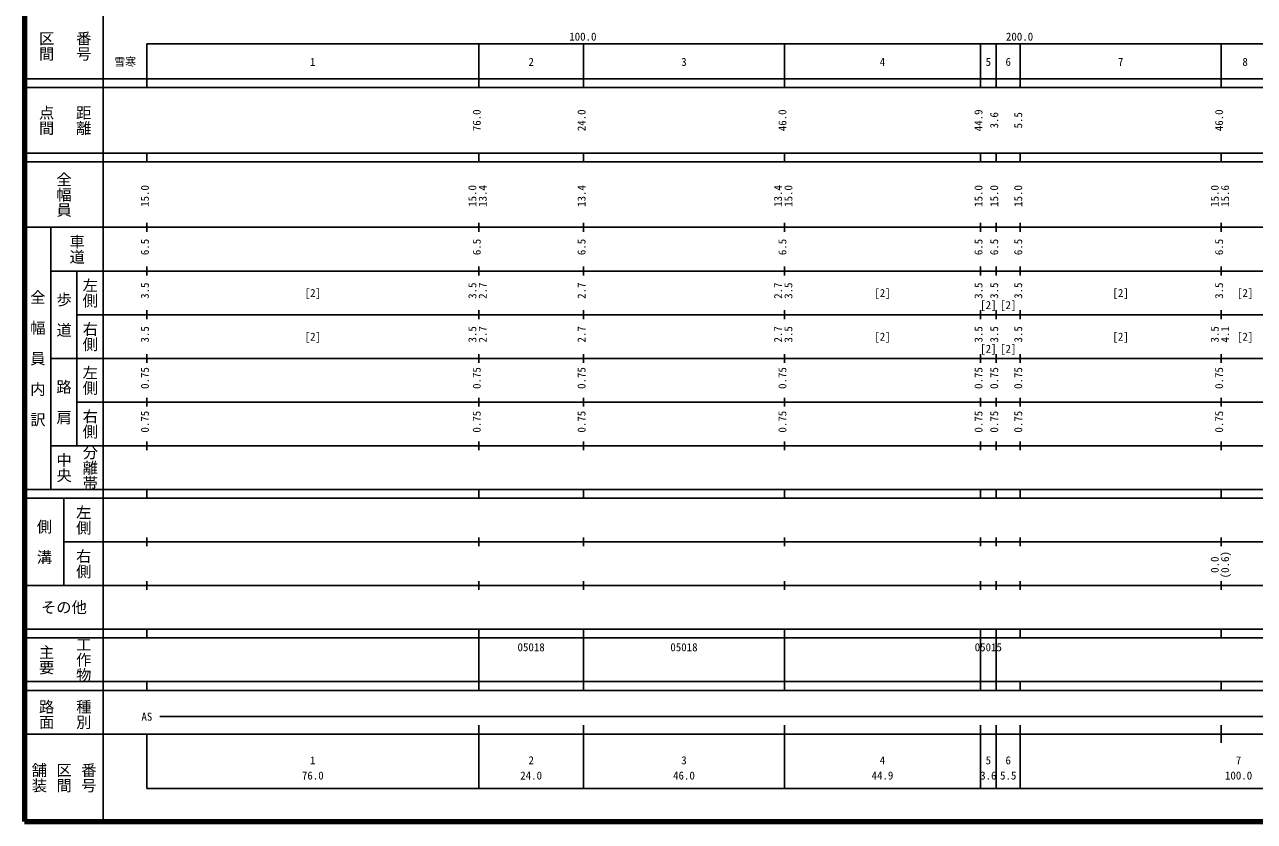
# Model space of a CAD drawing. Units: millimetres on the paper, enlarged 1000 times. Extents: x 40000 to 680000, y 20000 to 380000.
# Drawn here: x 40000 to 321626, y 20000 to 202409 of the extents above; entities that cross this region are included whole.
import ezdxf
from ezdxf.enums import TextEntityAlignment as Align

# ---------------------------------------------------------------- set-up
doc = ezdxf.new("R2010")
doc.units = ezdxf.units.MM
doc.header["$LTSCALE"] = 1000
doc.layers.add('M-TTL', color=2, linetype='Continuous', lineweight=140)
doc.layers.add('M-TTL-BAND', color=7, linetype='Continuous', lineweight=25)
doc.styles.add('@ＭＳ ゴシック', font='')
doc.styles.add('ＭＳ ゴシック', font='')
doc.styles.get('@ＭＳ ゴシック').set_extended_font_data('@MS Gothic')
doc.styles.get('ＭＳ ゴシック').set_extended_font_data('MS Gothic')

msp = doc.modelspace()

# ---------------------------------------------------------------- linework, layer by layer
at = {"layer": 'M-TTL'}
for p, q in [((40000, 380000), (40000, 20000)), ((40000, 20000), (680000, 20000))]:
    msp.add_line(p, q, dxfattribs=at)
at = {"layer": 'M-TTL-BAND'}
for p, q in [((58000, 370000), (58000, 20000)), ((68000, 198000), (579000, 198000)), ((68000, 198000), (68000, 188000)), ((144000, 188000), (144000, 198000)), ((168000, 188000), (168000, 198000)), ((214000, 188000), (214000, 198000)), ((258900, 188000), (258900, 198000)), ((262500, 188000), (262500, 198000)), ((268000, 188000), (268000, 198000)), ((314000, 188000), (314000, 198000)), ((40000, 190000), (579000, 190000)), ((40000, 188000), (579000, 188000)), ((40000, 173000), (579000, 173000)), ((68000, 171000), (68000, 173000)), ((144000, 171000), (144000, 173000)), ((168000, 171000), (168000, 173000)), ((214000, 171000), (214000, 173000)), ((258900, 171000), (258900, 173000)), ((262500, 171000), (262500, 173000)), ((268000, 171000), (268000, 173000)), ((314000, 171000), (314000, 173000)), ((40000, 171000), (579000, 171000)), ((40000, 156000), (579000, 156000)), ((46000, 96000), (46000, 156000)), ((68000, 155000), (68000, 157000)), ((144000, 155000), (144000, 157000)), ((168000, 155000), (168000, 157000)), ((214000, 155000), (214000, 157000)), ((258900, 155000), (258900, 157000)), ((262500, 155000), (262500, 157000)), ((268000, 155000), (268000, 157000)), ((314000, 155000), (314000, 157000)), ((68000, 145000), (68000, 147000)), ((144000, 145000), (144000, 147000)), ((168000, 145000), (168000, 147000)), ((214000, 145000), (214000, 147000)), ((258900, 145000), (258900, 147000)), ((262500, 145000), (262500, 147000)), ((268000, 145000), (268000, 147000)), ((314000, 145000), (314000, 147000)), ((46000, 146000), (579000, 146000)), ((52000, 146000), (52000, 106000)), ((52000, 136000), (579000, 136000)), ((68000, 135000), (68000, 137000)), ((144000, 135000), (144000, 137000)), ((168000, 135000), (168000, 137000)), ((214000, 135000), (214000, 137000)), ((258900, 135000), (258900, 137000)), ((262500, 135000), (262500, 137000)), ((268000, 135000), (268000, 137000)), ((314000, 135000), (314000, 137000)), ((68000, 125000), (68000, 127000)), ((144000, 125000), (144000, 127000)), ((168000, 125000), (168000, 127000)), ((214000, 125000), (214000, 127000)), ((258900, 125000), (258900, 127000)), ((262500, 125000), (262500, 127000)), ((268000, 125000), (268000, 127000)), ((314000, 125000), (314000, 127000)), ((46000, 126000), (579000, 126000)), ((52000, 116000), (579000, 116000)), ((68000, 115000), (68000, 117000)), ((144000, 115000), (144000, 117000)), ((168000, 115000), (168000, 117000)), ((214000, 115000), (214000, 117000)), ((258900, 115000), (258900, 117000)), ((262500, 115000), (262500, 117000)), ((268000, 115000), (268000, 117000)), ((314000, 115000), (314000, 117000)), ((46000, 106000), (579000, 106000)), ((68000, 105000), (68000, 107000)), ((144000, 105000), (144000, 107000)), ((168000, 105000), (168000, 107000)), ((214000, 105000), (214000, 107000)), ((258900, 105000), (258900, 107000)), ((262500, 105000), (262500, 107000)), ((268000, 105000), (268000, 107000)), ((314000, 105000), (314000, 107000)), ((40000, 96000), (579000, 96000)), ((68000, 94000), (68000, 96000)), ((144000, 94000), (144000, 96000)), ((168000, 94000), (168000, 96000)), ((214000, 94000), (214000, 96000)), ((258900, 94000), (258900, 96000)), ((262500, 94000), (262500, 96000)), ((268000, 94000), (268000, 96000)), ((314000, 94000), (314000, 96000)), ((40000, 94000), (579000, 94000)), ((49000, 94000), (49000, 74000)), ((68000, 83000), (68000, 85000)), ((144000, 83000), (144000, 85000)), ((168000, 83000), (168000, 85000)), ((214000, 83000), (214000, 85000)), ((258900, 83000), (258900, 85000)), ((262500, 83000), (262500, 85000)), ((268000, 83000), (268000, 85000)), ((314000, 83000), (314000, 85000)), ((49000, 84000), (579000, 84000)), ((40000, 74000), (579000, 74000)), ((68000, 73000), (68000, 75000)), ((144000, 73000), (144000, 75000)), ((168000, 73000), (168000, 75000)), ((214000, 73000), (214000, 75000)), ((258900, 73000), (258900, 75000)), ((262500, 73000), (262500, 75000)), ((268000, 73000), (268000, 75000)), ((314000, 73000), (314000, 75000)), ((40000, 64000), (579000, 64000)), ((40000, 62000), (579000, 62000)), ((68000, 62000), (68000, 64000)), ((144000, 62000), (144000, 64000)), ((144000, 52000), (144000, 62000)), ((168000, 62000), (168000, 64000)), ((168000, 52000), (168000, 62000)), ((168000, 52000), (168000, 62000)), ((214000, 62000), (214000, 64000)), ((214000, 52000), (214000, 62000)), ((258900, 62000), (258900, 64000)), ((258900, 52000), (258900, 62000)), ((262500, 62000), (262500, 64000)), ((262500, 52000), (262500, 62000)), ((268000, 62000), (268000, 64000)), ((314000, 62000), (314000, 64000)), ((40000, 52000), (579000, 52000)), ((68000, 50000), (68000, 52000)), ((144000, 50000), (144000, 52000)), ((168000, 50000), (168000, 52000)), ((214000, 50000), (214000, 52000)), ((258900, 50000), (258900, 52000)), ((262500, 50000), (262500, 52000)), ((268000, 50000), (268000, 52000)), ((314000, 50000), (314000, 52000)), ((40000, 50000), (579000, 50000)), ((71000, 44000), (565000, 44000)), ((40000, 40000), (579000, 40000)), ((68000, 40000), (68000, 27500)), ((144000, 27500), (144000, 42000)), ((168000, 27500), (168000, 42000)), ((214000, 27500), (214000, 42000)), ((258900, 27500), (258900, 42000)), ((262500, 27500), (262500, 42000)), ((268000, 27500), (268000, 42000)), ((314000, 38000), (314000, 42000)), ((68000, 27500), (579000, 27500))]:
    msp.add_line(p, q, dxfattribs=at)

# ---------------------------------------------------------------- texts
at = {"layer": 'M-TTL-BAND', "style": '@ＭＳ ゴシック'}
for s, p in [('区間', (45000, 197500)), ('番号', (53500, 197500)), ('点間', (45000, 180500)), ('距離', (53500, 180500)), ('全幅員', (49000, 163500)), ('車道', (52000, 151000)), ('左側', (55000, 141000)), ('全\u3000幅\u3000員\u3000内\u3000訳', (43000, 126000)), ('歩\u3000道', (49000, 136000)), ('右側', (55000, 131000)), ('左側', (55000, 121000)), ('路\u3000肩', (49000, 116000)), ('右側', (55000, 111000)), ('中央', (49000, 101000)), ('分離帯', (55000, 101000)), ('左側', (53500, 89000)), ('側\u3000溝', (44500, 84000)), ('右側', (53500, 79000)), ('主要', (45000, 57000)), ('工作物', (53500, 57000)), ('路面', (45000, 44500)), ('種別', (53500, 44500)), ('舗装', (43333, 30000)), ('区間', (49000, 30000)), ('番号', (54667, 30000))]:
    msp.add_text(s, height=2566, rotation=270, dxfattribs=at).set_placement(p, align=Align.MIDDLE_CENTER)
at = {"layer": 'M-TTL-BAND', "style": 'ＭＳ ゴシック'}
for s, p in [('100.0', (167844, 198195)), ('200.0', (267844, 198195)), ('雪寒', (63017, 192405)), ('1', (106000, 192405)), ('2', (156000, 192405)), ('3', (191000, 192405)), ('4', (236450, 192405)), ('5', (260700, 192405)), ('6', (265250, 192405)), ('7', (291000, 192405)), ('8', (319500, 192405)), ('[2]', (106000, 139500)), ('[2]', (236450, 139500)), ('[2]', (291000, 139500)), ('[2]', (319500, 139500)), ('[2]', (260700, 136740)), ('[2]', (265250, 136740)), ('[2]', (106000, 129500)), ('[2]', (236450, 129500)), ('[2]', (291000, 129500)), ('[2]', (319500, 129500)), ('[2]', (260700, 126740)), ('[2]', (265250, 126740)), ('AS', (68000, 42500)), ('1', (106000, 32523)), ('2', (156000, 32523)), ('3', (191000, 32523)), ('4', (236450, 32523)), ('5', (260700, 32523)), ('6', (265250, 32523)), ('7', (318000, 32523)), ('76.0', (106000, 29033)), ('24.0', (156000, 29033)), ('46.0', (191000, 29033)), ('44.9', (236450, 29033)), ('3.6', (260700, 29033)), ('5.5', (265250, 29033)), ('100.0', (318000, 29033))]:
    msp.add_text(s, height=1833, dxfattribs=at).set_placement(p, align=Align.BOTTOM_CENTER)
for s, p in [('76.0', (145000, 180500)), ('24.0', (169000, 180500)), ('46.0', (215000, 180500)), ('44.9', (259900, 180500)), ('3.6', (263500, 180500)), ('5.5', (269000, 180500)), ('46.0', (315000, 180500)), ('15.0', (69000, 163174)), ('15.0', (144000, 163174)), ('13.4', (146370, 163174)), ('13.4', (169000, 163174)), ('13.4', (214000, 163174)), ('15.0', (216370, 163174)), ('15.0', (259900, 163174)), ('15.0', (263500, 163174)), ('15.0', (269000, 163174)), ('15.0', (314000, 163174)), ('15.6', (316370, 163174)), ('6.5', (69000, 151500)), ('6.5', (145000, 151500)), ('6.5', (169000, 151500)), ('6.5', (215000, 151500)), ('6.5', (259900, 151500)), ('6.5', (263500, 151500)), ('6.5', (269000, 151500)), ('6.5', (315000, 151500)), ('3.5', (69000, 141500)), ('3.5', (144000, 141500)), ('2.7', (146370, 141500)), ('2.7', (169000, 141500)), ('2.7', (214000, 141500)), ('3.5', (216370, 141500)), ('3.5', (259900, 141500)), ('3.5', (263500, 141500)), ('3.5', (269000, 141500)), ('3.5', (315000, 141500)), ('3.5', (69000, 131500)), ('3.5', (144000, 131500)), ('2.7', (146370, 131500)), ('2.7', (169000, 131500)), ('2.7', (214000, 131500)), ('3.5', (216370, 131500)), ('3.5', (259900, 131500)), ('3.5', (263500, 131500)), ('3.5', (269000, 131500)), ('3.5', (314000, 131500)), ('4.1', (316370, 131500)), ('0.75', (69000, 121500)), ('0.75', (145000, 121500)), ('0.75', (169000, 121500)), ('0.75', (215000, 121500)), ('0.75', (259900, 121500)), ('0.75', (263500, 121500)), ('0.75', (269000, 121500)), ('0.75', (315000, 121500)), ('0.75', (69000, 111500)), ('0.75', (145000, 111500)), ('0.75', (169000, 111500)), ('0.75', (215000, 111500)), ('0.75', (259900, 111500)), ('0.75', (263500, 111500)), ('0.75', (269000, 111500)), ('0.75', (315000, 111500)), ('0.0', (314000, 78764)), ('(0.6)', (316370, 78764))]:
    msp.add_text(s, height=1833, rotation=90, dxfattribs=at).set_placement(p, align=Align.BOTTOM_CENTER)
msp.add_text('その他', height=2566, dxfattribs=at).set_placement((49000, 69000), align=Align.MIDDLE_CENTER)
for s, p in [('05018', (152875, 58405)), ('05018', (187875, 58405)), ('05015', (257575, 58405))]:
    msp.add_text(s, height=1833, dxfattribs=at).set_placement(p, align=Align.BOTTOM_LEFT)

doc.saveas('drawing.dxf')
